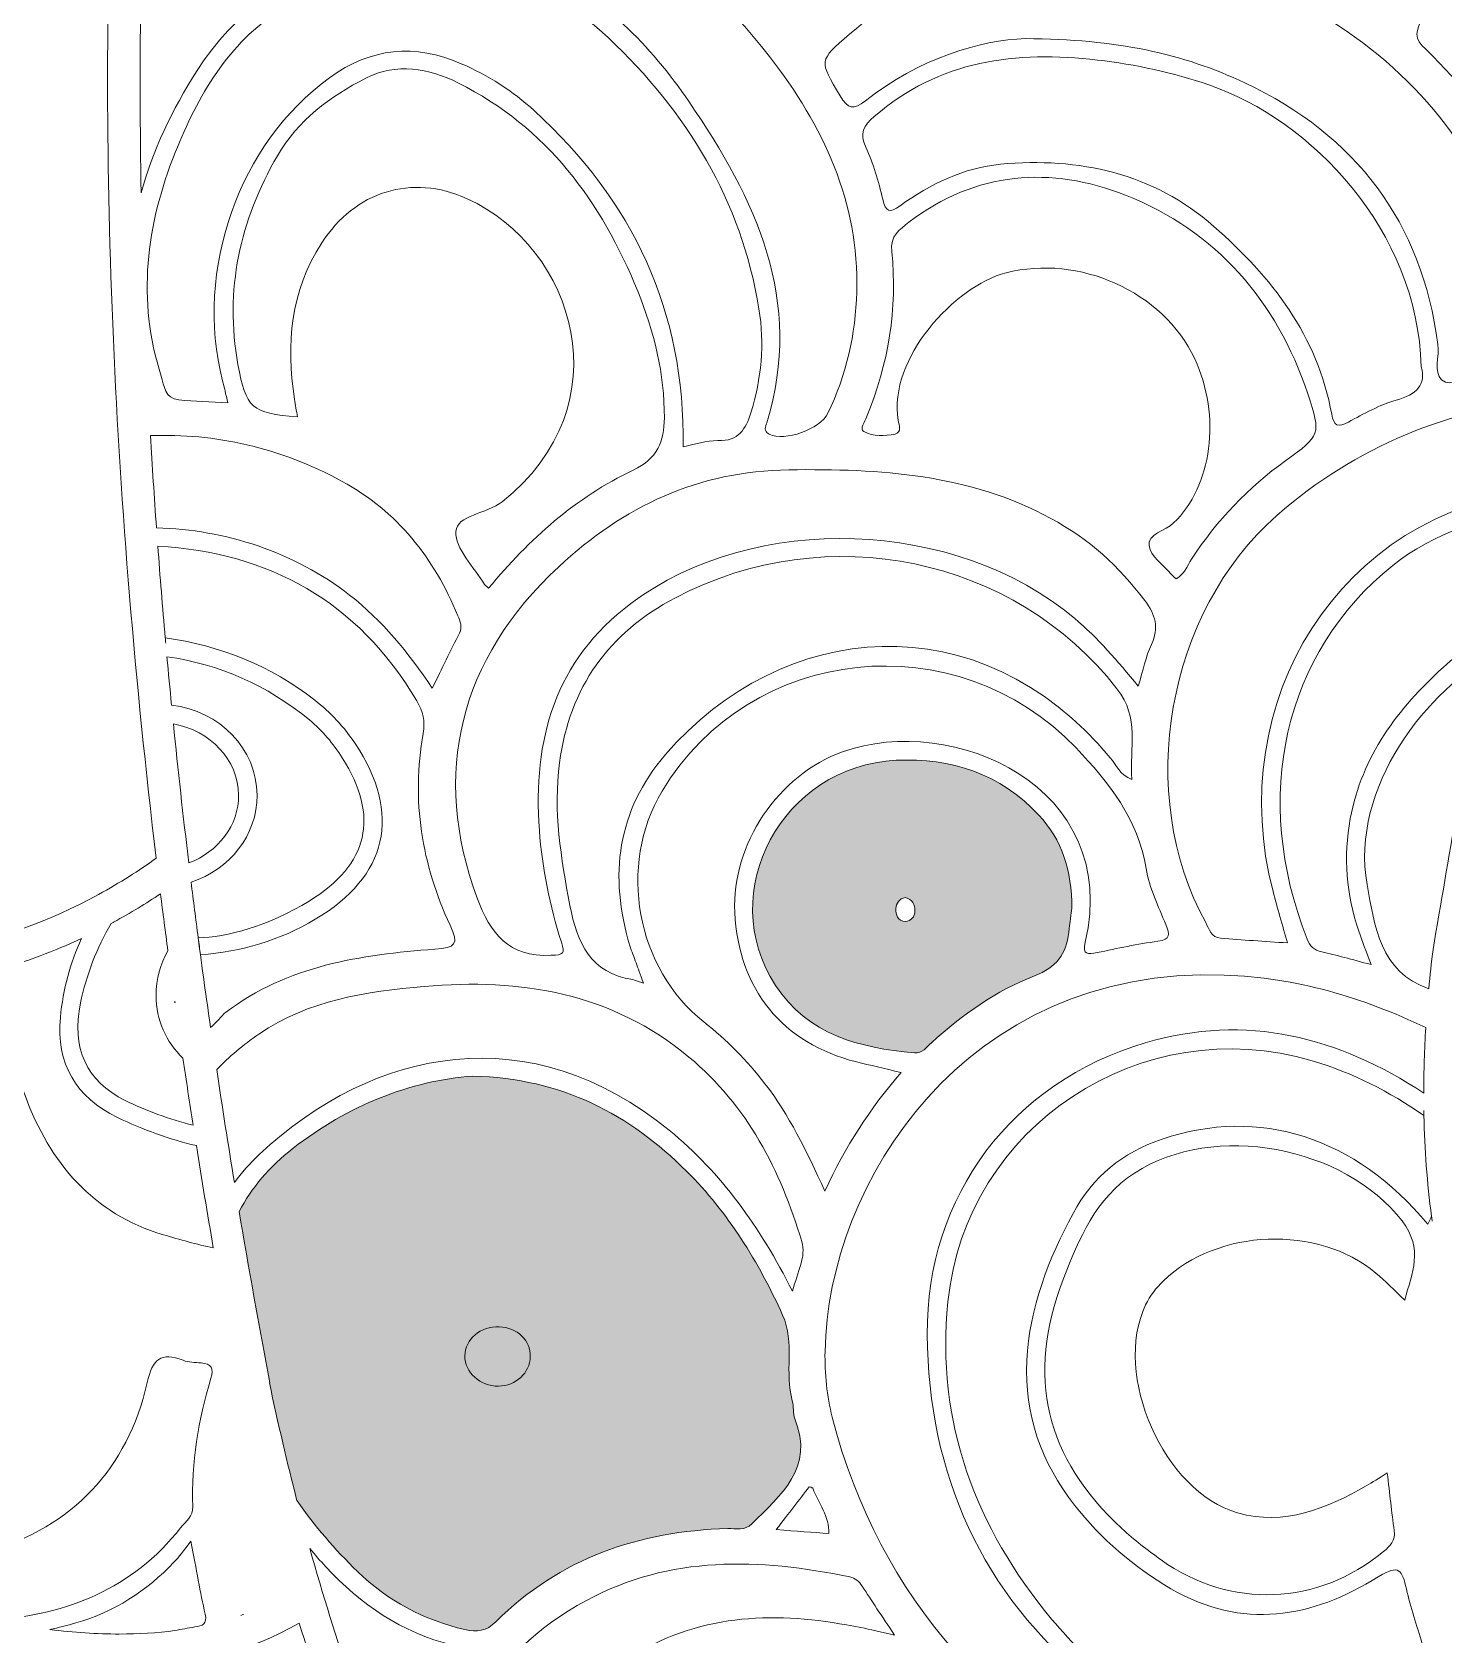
# Model space of a CAD drawing. Extents: x 705 to 8445, y -5934 to -84.
# Drawn here: x 4154.9 to 4528.1, y -2660.5 to -2236.6 of the extents above; entities that cross this region are included whole.
import ezdxf

# ---------------------------------------------------------------- set-up
doc = ezdxf.new("R2010")
doc.units = 0
doc.header["$MEASUREMENT"] = 0
doc.layers.add('Layer 1', color=7, linetype='Continuous')

# ---------------------------------------------------------------- blocks, each defined once
blk = doc.blocks.new('block 27')
at = {"layer": 'Layer 1', "lineweight": 0}
for points, knots in [([(4421.1, -2443.76), (4410.93, -2432.73), (4397.84, -2428.56), (4383.37, -2429.24), (4353.25, -2430.64), (4335.35, -2464.07), (4351.46, -2488.78), (4359.96, -2501.82), (4373.67, -2505.31), (4388.16, -2506.6), (4390.28, -2506.79), (4391.36, -2505.09), (4392.67, -2503.91), (4400.86, -2496.59), (4409.71, -2490.14), (4419.96, -2486.22), (4425.69, -2484.04), (4428.29, -2480.47), (4428.97, -2474.81), (4429.28, -2472.22), (4429.62, -2469.62), (4429.77, -2468.44), (4429.81, -2458.16), (4427.13, -2450.29), (4421.1, -2443.76)], [0, 0, 0, 0, 1, 1, 1, 2, 2, 2, 3, 3, 3, 4, 4, 4, 5, 5, 5, 6, 6, 6, 7, 7, 7, 8, 8, 8, 8]), ([(4385.78, -2471.82), (4383.75, -2471.79), (4383.18, -2470.06), (4383.3, -2468.44), (4383.38, -2467.08), (4384.06, -2465.76), (4385.85, -2465.55), (4387.61, -2466), (4388.32, -2467.38), (4388.31, -2469.05), (4388.29, -2470.59), (4387.33, -2471.83), (4385.78, -2471.82)], [0, 0, 0, 0, 1, 1, 1, 2, 2, 2, 3, 3, 3, 4, 4, 4, 4])]:
    blk.add_open_spline(points, degree=3, knots=knots, dxfattribs=at)
blk = doc.blocks.new('block 28')
at = {"layer": 'Layer 1', "lineweight": 0}
for points, knots in [([(4356.57, -2603.38), (4355.99, -2601.94), (4356.32, -2600.15), (4355.89, -2598.61), (4353.77, -2591.2), (4356.63, -2583.25), (4353.34, -2575.96), (4346.97, -2561.88), (4338.96, -2548.89), (4327.97, -2537.94), (4312.87, -2522.91), (4295.17, -2513.37), (4271.44, -2512.74), (4254.9, -2513.97), (4238.41, -2520.54), (4223.95, -2531.82), (4217.67, -2536.71), (4212.89, -2542.32), (4209.68, -2548.58), (4212.18, -2563.46), (4214.88, -2578.54), (4217.79, -2593.85), (4217.79, -2593.85), (4217.66, -2593.87), (4217.66, -2593.87), (4219.93, -2604.58), (4222.36, -2614.96), (4224.96, -2625.07), (4224.96, -2625.07), (4224.96, -2625.08), (4224.97, -2625.08), (4224.97, -2625.08), (4224.97, -2625.09), (4224.97, -2625.09), (4229.61, -2631.69), (4234.96, -2637.92), (4240.96, -2643.78), (4248.91, -2651.52), (4258.5, -2656.54), (4269.36, -2659.13), (4272.52, -2659.9), (4275.01, -2659.54), (4277.53, -2657.03), (4294.47, -2640.25), (4315.35, -2633.06), (4338.82, -2632.4), (4340.99, -2632.34), (4343.4, -2632.98), (4345.18, -2631.19), (4352.8, -2623.52), (4361.84, -2616.41), (4356.57, -2603.38)], [0, 0, 0, 0, 1, 1, 1, 2, 2, 2, 3, 3, 3, 4, 4, 4, 5, 5, 5, 6, 6, 6, 7, 7, 7, 8, 8, 8, 9, 9, 9, 10, 10, 10, 11, 11, 11, 12, 12, 12, 13, 13, 13, 14, 14, 14, 15, 15, 15, 16, 16, 16, 17, 17, 17, 17]), ([(4278.2, -2594.74), (4273.38, -2594.81), (4269.28, -2591.11), (4269.33, -2586.72), (4269.38, -2582.32), (4273.5, -2578.84), (4278.42, -2579.03), (4283.21, -2579.22), (4286.69, -2582.6), (4286.63, -2586.96), (4286.56, -2591.22), (4282.84, -2594.66), (4278.2, -2594.74)], [0, 0, 0, 0, 1, 1, 1, 2, 2, 2, 3, 3, 3, 4, 4, 4, 4])]:
    blk.add_open_spline(points, degree=3, knots=knots, dxfattribs=at)
blk = doc.blocks.new('block 23')
at = {"layer": 'Layer 1', "true_color": 0x7e82af}
h = blk.add_hatch(color=163, dxfattribs=at)
h.dxf.hatch_style = 2
edge = h.paths.add_edge_path()
edge.add_spline(control_points=[(4421.1, -2443.76), (4410.93, -2432.73), (4397.84, -2428.56), (4383.37, -2429.24), (4353.25, -2430.64), (4335.35, -2464.07), (4351.46, -2488.78), (4359.96, -2501.82), (4373.67, -2505.31), (4388.16, -2506.6), (4390.28, -2506.79), (4391.36, -2505.09), (4392.67, -2503.91), (4400.86, -2496.59), (4409.71, -2490.14), (4419.96, -2486.22), (4425.69, -2484.04), (4428.29, -2480.47), (4428.97, -2474.81), (4429.28, -2472.22), (4429.62, -2469.62), (4429.77, -2468.44), (4429.81, -2458.16), (4427.13, -2450.29), (4421.1, -2443.76)], knot_values=[0, 0, 0, 0, 1, 1, 1, 2, 2, 2, 3, 3, 3, 4, 4, 4, 5, 5, 5, 6, 6, 6, 7, 7, 7, 8, 8, 8, 8], degree=3, periodic=1)
edge = h.paths.add_edge_path()
edge.add_spline(control_points=[(4385.78, -2471.82), (4383.75, -2471.79), (4383.18, -2470.06), (4383.3, -2468.44), (4383.38, -2467.08), (4384.06, -2465.76), (4385.85, -2465.55), (4387.61, -2466), (4388.32, -2467.38), (4388.31, -2469.05), (4388.29, -2470.59), (4387.33, -2471.83), (4385.78, -2471.82)], knot_values=[0, 0, 0, 0, 1, 1, 1, 2, 2, 2, 3, 3, 3, 4, 4, 4, 4], degree=3, periodic=1)
h = blk.add_hatch(color=163, dxfattribs=at)
h.dxf.hatch_style = 2
edge = h.paths.add_edge_path()
edge.add_spline(control_points=[(4356.57, -2603.38), (4355.99, -2601.94), (4356.32, -2600.15), (4355.89, -2598.61), (4353.77, -2591.2), (4356.63, -2583.25), (4353.34, -2575.96), (4346.97, -2561.88), (4338.96, -2548.89), (4327.97, -2537.94), (4312.87, -2522.91), (4295.17, -2513.37), (4271.44, -2512.74), (4254.9, -2513.97), (4238.41, -2520.54), (4223.95, -2531.82), (4217.67, -2536.71), (4212.89, -2542.32), (4209.68, -2548.58), (4212.18, -2563.46), (4214.88, -2578.54), (4217.79, -2593.85), (4217.79, -2593.85), (4217.66, -2593.87), (4217.66, -2593.87), (4219.93, -2604.58), (4222.36, -2614.96), (4224.96, -2625.07), (4224.96, -2625.07), (4224.96, -2625.08), (4224.97, -2625.08), (4224.97, -2625.08), (4224.97, -2625.09), (4224.97, -2625.09), (4229.61, -2631.69), (4234.96, -2637.92), (4240.96, -2643.78), (4248.91, -2651.52), (4258.5, -2656.54), (4269.36, -2659.13), (4272.52, -2659.9), (4275.01, -2659.54), (4277.53, -2657.03), (4294.47, -2640.25), (4315.35, -2633.06), (4338.82, -2632.4), (4340.99, -2632.34), (4343.4, -2632.98), (4345.18, -2631.19), (4352.8, -2623.52), (4361.84, -2616.41), (4356.57, -2603.38)], knot_values=[0, 0, 0, 0, 1, 1, 1, 2, 2, 2, 3, 3, 3, 4, 4, 4, 5, 5, 5, 6, 6, 6, 7, 7, 7, 8, 8, 8, 9, 9, 9, 10, 10, 10, 11, 11, 11, 12, 12, 12, 13, 13, 13, 14, 14, 14, 15, 15, 15, 16, 16, 16, 17, 17, 17, 17], degree=3, periodic=1)
edge = h.paths.add_edge_path()
edge.add_spline(control_points=[(4278.2, -2594.74), (4273.38, -2594.81), (4269.28, -2591.11), (4269.33, -2586.72), (4269.38, -2582.32), (4273.5, -2578.84), (4278.42, -2579.03), (4283.21, -2579.22), (4286.69, -2582.6), (4286.63, -2586.96), (4286.56, -2591.22), (4282.84, -2594.66), (4278.2, -2594.74)], knot_values=[0, 0, 0, 0, 1, 1, 1, 2, 2, 2, 3, 3, 3, 4, 4, 4, 4], degree=3, periodic=1)
h = blk.add_hatch(color=163, dxfattribs=at)
h.dxf.hatch_style = 2
edge = h.paths.add_edge_path()
edge.add_spline(control_points=[(4286.63, -2586.96), (4286.56, -2591.22), (4282.84, -2594.66), (4278.2, -2594.74), (4273.38, -2594.81), (4269.28, -2591.11), (4269.33, -2586.72), (4269.38, -2582.32), (4273.5, -2578.84), (4278.42, -2579.03), (4283.21, -2579.22), (4286.69, -2582.6), (4286.63, -2586.96)], knot_values=[0, 0, 0, 0, 1, 1, 1, 2, 2, 2, 3, 3, 3, 4, 4, 4, 4], degree=3, periodic=1)
at = {"layer": 'Layer 1', "lineweight": 0}
for points, knots in [([(5277.28, -639.1), (5254.48, -597.14), (5220.79, -557.08), (5179.87, -523.26), (5095.1, -453.22), (4984.49, -393.43), (4859.88, -350.27), (4859.88, -350.27), (4859.88, -350.25), (4859.88, -350.25), (4859.42, -348.29), (4858.85, -346.27), (4858.16, -344.21), (4856.62, -339.66), (4853.95, -333.09), (4848.51, -328.58), (4847.81, -328), (4847.1, -327.47), (4846.36, -327), (4846.36, -327), (4846.36, -327), (4846.35, -327), (4847.88, -308.1), (4844.28, -288.74), (4835.57, -269.33), (4831.12, -259.39), (4823.75, -252.44), (4816.61, -245.72), (4810.88, -240.31), (4805.45, -235.19), (4801.81, -228.82), (4800.72, -226.92), (4799.8, -224.87), (4798.82, -222.69), (4797.56, -219.87), (4796.25, -216.96), (4794.48, -214.13), (4787.43, -202.87), (4775.91, -196.8), (4764.63, -193.55), (4764.63, -193.55), (4763.26, -191.5), (4763.26, -191.5), (4720.83, -126.97), (4656.69, -102.16), (4610.35, -92.73), (4569.47, -84.39), (4535.61, -86.15), (4523.73, -87.19), (4523.69, -87.13), (4523.65, -87.09), (4523.63, -87.06), (4523.63, -87.06), (4523.45, -87.21), (4523.45, -87.21), (4521.87, -87.36), (4520.7, -87.48), (4520, -87.56), (4519.3, -87.48), (4518.13, -87.36), (4516.56, -87.21), (4516.56, -87.21), (4516.37, -87.06), (4516.37, -87.06), (4516.35, -87.09), (4516.31, -87.13), (4516.27, -87.19), (4504.39, -86.15), (4470.53, -84.39), (4429.65, -92.73), (4383.31, -102.16), (4319.17, -126.97), (4276.76, -191.48), (4276.76, -191.48), (4275.38, -193.55), (4275.38, -193.55), (4264.09, -196.8), (4252.57, -202.87), (4245.52, -214.13), (4243.75, -216.96), (4242.44, -219.87), (4241.18, -222.69), (4240.2, -224.87), (4239.28, -226.92), (4238.19, -228.82), (4234.55, -235.19), (4229.12, -240.31), (4223.39, -245.72), (4216.25, -252.44), (4208.88, -259.39), (4204.43, -269.33), (4195.72, -288.74), (4192.12, -308.1), (4193.65, -327), (4193.64, -327), (4193.64, -327), (4193.64, -327), (4192.91, -327.47), (4192.19, -327.99), (4191.49, -328.58), (4186.05, -333.09), (4183.38, -339.65), (4181.84, -344.21), (4181.15, -346.27), (4180.58, -348.29), (4180.12, -350.25), (4180.12, -350.25), (4180.12, -350.27), (4180.12, -350.27), (4055.51, -393.43), (3944.9, -453.22), (3860.13, -523.26), (3819.22, -557.08), (3785.52, -597.14), (3762.72, -639.1), (3736.93, -686.53), (3724.78, -735.81), (3726.61, -785.55), (3728.34, -832.44), (3740.97, -881.24), (3764.18, -930.56), (3796.16, -998.52), (3846.78, -1064.15), (3914.59, -1125.62), (3959.27, -1166.12), (4008.74, -1201.57), (4056.58, -1235.86), (4101.92, -1268.36), (4148.81, -1301.97), (4191.35, -1339.71), (4268.94, -1408.49), (4320.36, -1474.94), (4348.51, -1542.74), (4344.68, -1548.78), (4341.1, -1555.62), (4338.44, -1563.02), (4337.03, -1562.92), (4335.46, -1562.85), (4333.87, -1562.85), (4328, -1562.85), (4321.57, -1563.94), (4319.84, -1569.72), (4319.35, -1571.39), (4319.31, -1572.94), (4319.27, -1574.32), (4319.27, -1574.65), (4319.26, -1574.97), (4319.25, -1575.28), (4319.07, -1578.99), (4317.7, -1582.95), (4315.19, -1587.05), (4314.24, -1588.6), (4313.21, -1590.14), (4312.14, -1591.64), (4311.46, -1592.59), (4310.76, -1593.54), (4310.03, -1594.48), (4302.79, -1603.87), (4293.55, -1612.4), (4284.57, -1620.7), (4284.57, -1620.7), (4280.48, -1624.5), (4280.48, -1624.5), (4270.16, -1634.07), (4259.49, -1643.97), (4247.49, -1650.59), (4244.1, -1652.48), (4239.99, -1656.81), (4239.7, -1666.79), (4238.97, -1691.36), (4260.81, -1735.67), (4280.37, -1750.55), (4261.52, -1786.38), (4239.02, -1837.42), (4219.77, -1904.23), (4194.99, -1990.3), (4180.3, -2085.45), (4176.13, -2187.05), (4172.63, -2272.07), (4176.53, -2361.81), (4187.74, -2455.11), (4183.2, -2458.43), (4178.2, -2461.58), (4172.48, -2464.72), (4146.07, -2479.19), (4117.44, -2484.35), (4091.86, -2479.25), (4057.65, -2472.45), (4030.5, -2452.75), (4011.16, -2420.72), (3974.52, -2360.07), (3973.85, -2265.76), (3992.12, -2203.95), (4011.72, -2137.67), (4050.95, -2071.38), (4115.59, -1995.32), (4120.04, -1990.08), (4124.54, -1984.87), (4129.05, -1979.66), (4153.44, -1951.39), (4178.65, -1922.17), (4196.47, -1888.58), (4220.61, -1843.05), (4226.18, -1794.98), (4211.73, -1756.7), (4211.73, -1756.7), (4201.23, -1728.9), (4201.23, -1728.9), (4201.23, -1728.9), (4203.66, -1758.52), (4203.66, -1758.52), (4206.59, -1794.26), (4191.98, -1826.76), (4179.22, -1847.74), (4159.1, -1880.81), (4130.97, -1908.95), (4103.75, -1936.17), (4092.54, -1947.4), (4080.93, -1959.02), (4070.06, -1970.8), (4005.75, -2040.52), (3959.06, -2104.07), (3927.3, -2165.11), (3884.56, -2247.19), (3869.07, -2325.56), (3881.27, -2398), (3901.01, -2515.4), (4000.35, -2607.87), (4090.03, -2647.42), (4122.26, -2661.63), (4152.31, -2668.81), (4177.87, -2668.81), (4196.42, -2668.81), (4212.6, -2665.03), (4225.52, -2657.4), (4225.52, -2657.42), (4225.52, -2657.42), (4225.52, -2657.42), (4232.39, -2679.36), (4240.21, -2699.79), (4248.89, -2718.56), (4269.15, -2762.32), (4294.96, -2798.69), (4325.6, -2826.65), (4359.33, -2857.45), (4403.39, -2880.64), (4456.58, -2895.59), (4498.92, -2907.49), (4546.09, -2913.71), (4593.63, -2913.71), (4597.09, -2913.71), (4600.56, -2913.68), (4604.02, -2913.61), (4735.27, -2911.1), (4867.15, -2856.35), (4965.85, -2763.41), (5003.5, -2727.95), (5032.68, -2687.49), (5050.23, -2646.4), (5070.52, -2598.94), (5075.69, -2551.02), (5065.64, -2503.97), (5045.77, -2411.09), (4983.25, -2334), (4889.6, -2286.89), (4807.63, -2245.67), (4709.88, -2231.14), (4619.49, -2246.42), (4625.66, -2235.1), (4631.89, -2223.86), (4638.09, -2212.7), (4656.91, -2178.83), (4676.35, -2143.79), (4693.14, -2107.91), (4730.23, -2028.64), (4752.26, -1957.48), (4760.49, -1890.34), (4765.6, -1848.73), (4767.15, -1796.91), (4754.72, -1750.08), (4773.98, -1735.61), (4795.54, -1692.46), (4795.54, -1667.69), (4795.54, -1667.28), (4795.54, -1666.88), (4795.53, -1666.48), (4795.23, -1656.52), (4791.13, -1652.21), (4787.74, -1650.33), (4775.74, -1643.73), (4765.07, -1633.85), (4754.75, -1624.31), (4754.75, -1624.31), (4750.65, -1620.52), (4750.65, -1620.52), (4739.35, -1610.12), (4727.67, -1599.36), (4720.02, -1586.97), (4717.52, -1582.89), (4716.16, -1578.95), (4715.98, -1575.25), (4715.96, -1574.94), (4715.95, -1574.61), (4715.95, -1574.29), (4715.92, -1572.92), (4715.87, -1571.37), (4715.38, -1569.7), (4713.66, -1563.98), (4707.32, -1562.87), (4701.49, -1562.85), (4698.84, -1555.53), (4695.29, -1548.75), (4691.49, -1542.74), (4719.63, -1474.94), (4771.06, -1408.49), (4848.65, -1339.71), (4891.19, -1301.97), (4938.08, -1268.36), (4983.42, -1235.86), (5031.26, -1201.57), (5080.73, -1166.12), (5125.41, -1125.62), (5193.22, -1064.15), (5243.84, -998.52), (5275.82, -930.56), (5299.03, -881.24), (5311.66, -832.45), (5313.39, -785.55), (5315.22, -735.81), (5303.07, -686.53), (5277.28, -639.1)], [0, 0, 0, 0, 1, 1, 1, 2, 2, 2, 3, 3, 3, 4, 4, 4, 5, 5, 5, 6, 6, 6, 7, 7, 7, 8, 8, 8, 9, 9, 9, 10, 10, 10, 11, 11, 11, 12, 12, 12, 13, 13, 13, 14, 14, 14, 15, 15, 15, 16, 16, 16, 17, 17, 17, 18, 18, 18, 19, 19, 19, 20, 20, 20, 21, 21, 21, 22, 22, 22, 23, 23, 23, 24, 24, 24, 25, 25, 25, 26, 26, 26, 27, 27, 27, 28, 28, 28, 29, 29, 29, 30, 30, 30, 31, 31, 31, 32, 32, 32, 33, 33, 33, 34, 34, 34, 35, 35, 35, 36, 36, 36, 37, 37, 37, 38, 38, 38, 39, 39, 39, 40, 40, 40, 41, 41, 41, 42, 42, 42, 43, 43, 43, 44, 44, 44, 45, 45, 45, 46, 46, 46, 47, 47, 47, 48, 48, 48, 49, 49, 49, 50, 50, 50, 51, 51, 51, 52, 52, 52, 53, 53, 53, 54, 54, 54, 55, 55, 55, 56, 56, 56, 57, 57, 57, 58, 58, 58, 59, 59, 59, 60, 60, 60, 61, 61, 61, 62, 62, 62, 63, 63, 63, 64, 64, 64, 65, 65, 65, 66, 66, 66, 67, 67, 67, 68, 68, 68, 69, 69, 69, 70, 70, 70, 71, 71, 71, 72, 72, 72, 73, 73, 73, 74, 74, 74, 75, 75, 75, 76, 76, 76, 77, 77, 77, 78, 78, 78, 79, 79, 79, 80, 80, 80, 81, 81, 81, 82, 82, 82, 83, 83, 83, 84, 84, 84, 85, 85, 85, 86, 86, 86, 87, 87, 87, 88, 88, 88, 89, 89, 89, 90, 90, 90, 91, 91, 91, 92, 92, 92, 93, 93, 93, 94, 94, 94, 95, 95, 95, 96, 96, 96, 97, 97, 97, 98, 98, 98, 99, 99, 99, 100, 100, 100, 101, 101, 101, 102, 102, 102, 103, 103, 103, 104, 104, 104, 105, 105, 105, 106, 106, 106, 107, 107, 107, 108, 108, 108, 109, 109, 109, 110, 110, 110, 110]), ([(4670.2, -2135.67), (4642.58, -2142.27), (4615.79, -2154.5), (4589.93, -2172.2), (4564.29, -2189.74), (4549.04, -2215.76), (4538.9, -2244.8), (4537.92, -2247.6), (4536.91, -2250.4), (4535.62, -2254.03), (4530.8, -2248.97), (4526.73, -2244.51), (4522.43, -2240.28), (4519.63, -2237.51), (4521.72, -2234.91), (4522.47, -2232.45), (4529.75, -2208.83), (4543.07, -2188.66), (4559.93, -2171.05), (4595.49, -2133.9), (4637.1, -2113.08), (4684.03, -2107.63), (4679.59, -2117.03), (4674.95, -2126.37), (4670.2, -2135.67)], [0, 0, 0, 0, 1, 1, 1, 2, 2, 2, 3, 3, 3, 4, 4, 4, 5, 5, 5, 6, 6, 6, 7, 7, 7, 8, 8, 8, 8]), ([(4183.61, -2229.57), (4189.31, -2222.86), (4195.83, -2216.69), (4203.19, -2211.1), (4220.08, -2198.28), (4240.2, -2197.49), (4256.92, -2196.25), (4298.32, -2196.12), (4327.14, -2213.78), (4349.89, -2243.15), (4364.1, -2261.49), (4373.55, -2281.57), (4372.94, -2305.33), (4372.65, -2316.55), (4370.18, -2327.31), (4365.29, -2337.45), (4363.23, -2341.74), (4353.91, -2344.99), (4349.79, -2342.98), (4348.18, -2342.19), (4348.83, -2341.03), (4349.16, -2339.96), (4359.06, -2307.62), (4346.15, -2280.73), (4328.63, -2255.13), (4318.36, -2240.12), (4305.82, -2227.29), (4288.95, -2219.69), (4256.59, -2205.11), (4217.92, -2216.57), (4198.57, -2246.81), (4191.89, -2257.25), (4186.82, -2268.03), (4183.76, -2279.15), (4183.45, -2262.2), (4183.41, -2245.68), (4183.61, -2229.57)], [0, 0, 0, 0, 1, 1, 1, 2, 2, 2, 3, 3, 3, 4, 4, 4, 5, 5, 5, 6, 6, 6, 7, 7, 7, 8, 8, 8, 9, 9, 9, 10, 10, 10, 11, 11, 11, 12, 12, 12, 12]), ([(4192.76, -2268.52), (4198.76, -2253.54), (4206.71, -2239.7), (4220.7, -2230.65), (4250.03, -2211.69), (4281.76, -2214.16), (4307.27, -2238.19), (4328.01, -2257.72), (4342.42, -2281.2), (4347.07, -2309.84), (4348.59, -2319.13), (4347.74, -2328.33), (4344.94, -2337.33), (4343.59, -2341.66), (4341.68, -2344.87), (4336.24, -2344.69), (4333.14, -2344.6), (4330, -2345.76), (4327.02, -2346.32), (4327.61, -2310.39), (4313.69, -2281.2), (4287.66, -2257.42), (4281.98, -2252.24), (4275.5, -2248.1), (4268.4, -2245.02), (4256.09, -2239.68), (4244.5, -2240.75), (4233.54, -2248.72), (4209.61, -2266.12), (4197.77, -2299.55), (4205.29, -2328.85), (4205.73, -2330.59), (4206.11, -2332.35), (4206.67, -2334.73), (4202.08, -2334.46), (4197.9, -2334.3), (4193.75, -2333.93), (4190.02, -2333.59), (4189.87, -2330.15), (4189.07, -2327.66), (4182.59, -2307.48), (4185.08, -2287.75), (4192.76, -2268.52)], [0, 0, 0, 0, 1, 1, 1, 2, 2, 2, 3, 3, 3, 4, 4, 4, 5, 5, 5, 6, 6, 6, 7, 7, 7, 8, 8, 8, 9, 9, 9, 10, 10, 10, 11, 11, 11, 12, 12, 12, 13, 13, 13, 14, 14, 14, 14]), ([(4540.65, -2326.4), (4539.26, -2326.62), (4537.86, -2326.87), (4536.45, -2326.91), (4533.3, -2326.99), (4530.2, -2331.06), (4527.55, -2328.6), (4525.35, -2326.54), (4526.98, -2322.43), (4526.56, -2319.26), (4522.25, -2286.83), (4504.96, -2263.99), (4475.55, -2250.11), (4459.07, -2242.32), (4441.69, -2238.51), (4417.5, -2238.39), (4405.63, -2238.72), (4389.32, -2243.68), (4375.22, -2254.82), (4371.97, -2257.38), (4370.6, -2256.98), (4368.55, -2253.54), (4362.95, -2244.14), (4362.82, -2244.26), (4371, -2237.22), (4390.47, -2220.41), (4413.06, -2211.62), (4438.75, -2213.54), (4459.88, -2215.11), (4479.63, -2221.9), (4497.77, -2233.36), (4522.37, -2248.88), (4538.97, -2270.14), (4546.58, -2298.27), (4548.23, -2304.33), (4548.61, -2310.51), (4548.77, -2316.8), (4548.91, -2322.85), (4546.13, -2325.56), (4540.65, -2326.4)], [0, 0, 0, 0, 1, 1, 1, 2, 2, 2, 3, 3, 3, 4, 4, 4, 5, 5, 5, 6, 6, 6, 7, 7, 7, 8, 8, 8, 9, 9, 9, 10, 10, 10, 11, 11, 11, 12, 12, 12, 13, 13, 13, 13]), ([(4377.56, -2258.99), (4394.77, -2244.03), (4415.01, -2241.53), (4436.59, -2244.05), (4446.64, -2245.23), (4456.56, -2247.36), (4466.04, -2250.62), (4493.07, -2259.9), (4521.17, -2289.01), (4522.16, -2325.16), (4523.48, -2329.89), (4520.95, -2332.5), (4515.49, -2334), (4511.09, -2335.21), (4506.97, -2337.62), (4502.89, -2339.79), (4500.16, -2341.26), (4499.05, -2340.86), (4498.49, -2337.74), (4494.75, -2317.03), (4482.56, -2301.37), (4467.35, -2288.03), (4451.3, -2273.96), (4431.65, -2269.68), (4410.94, -2271.61), (4401.38, -2272.49), (4392.36, -2276.81), (4384.44, -2282.56), (4381.51, -2284.68), (4380.65, -2284.22), (4379.81, -2280.85), (4378.65, -2276.16), (4377.32, -2271.45), (4375.33, -2267.08), (4373.61, -2263.34), (4374.73, -2261.45), (4377.56, -2258.99)], [0, 0, 0, 0, 1, 1, 1, 2, 2, 2, 3, 3, 3, 4, 4, 4, 5, 5, 5, 6, 6, 6, 7, 7, 7, 8, 8, 8, 9, 9, 9, 10, 10, 10, 11, 11, 11, 12, 12, 12, 12]), ([(4269.94, -2280.72), (4255.24, -2274.02), (4240.26, -2278.82), (4231.51, -2292.41), (4223.27, -2305.19), (4222, -2319.13), (4224.3, -2333.71), (4224.54, -2335.26), (4224.81, -2336.81), (4225.07, -2338.43), (4212.93, -2337.44), (4211.46, -2336.12), (4209.36, -2324.59), (4205.76, -2304.84), (4209.86, -2286.46), (4219.79, -2269.35), (4225.2, -2260.03), (4233.68, -2253.66), (4243.12, -2248.85), (4251.3, -2244.7), (4259.76, -2246.18), (4267.61, -2250.12), (4291.03, -2261.86), (4305.45, -2281.51), (4315.02, -2305.19), (4319.36, -2315.9), (4322.15, -2327.02), (4322.07, -2338.69), (4322.03, -2344.89), (4320.28, -2349.45), (4313.8, -2352.52), (4298.67, -2359.68), (4286.37, -2370.72), (4275.61, -2383.74), (4274.78, -2383.02), (4274.59, -2382.91), (4274.5, -2382.75), (4271.75, -2378.08), (4266.7, -2373.26), (4266.95, -2368.75), (4267.2, -2364.37), (4275.13, -2364.07), (4279.17, -2360.86), (4311.52, -2335.2), (4298.42, -2293.7), (4269.94, -2280.72)], [0, 0, 0, 0, 1, 1, 1, 2, 2, 2, 3, 3, 3, 4, 4, 4, 5, 5, 5, 6, 6, 6, 7, 7, 7, 8, 8, 8, 9, 9, 9, 10, 10, 10, 11, 11, 11, 12, 12, 12, 13, 13, 13, 14, 14, 14, 15, 15, 15, 15]), ([(4375.54, -2338.48), (4381.28, -2324.41), (4383.79, -2309.81), (4382.17, -2294.69), (4381.72, -2290.5), (4384.27, -2288.87), (4386.74, -2286.96), (4404.39, -2273.4), (4424.3, -2272.03), (4443.95, -2279.78), (4467.99, -2289.26), (4483.89, -2307.66), (4492.15, -2332.29), (4495.8, -2343.16), (4495.45, -2343.39), (4486.32, -2349.98), (4476.43, -2357.1), (4468.08, -2365.8), (4461.43, -2376.07), (4460.25, -2377.9), (4459.5, -2380.09), (4457.34, -2381.26), (4456.6, -2380.55), (4456.28, -2380.28), (4456.03, -2379.99), (4453.96, -2377.5), (4450.56, -2375.2), (4450.2, -2372.49), (4449.79, -2369.36), (4454.48, -2368.57), (4456.68, -2366.46), (4466.84, -2356.76), (4469.32, -2338.19), (4462.27, -2323.05), (4453.96, -2305.21), (4431.54, -2295.37), (4412.41, -2300.32), (4398.84, -2303.83), (4381.17, -2322.98), (4383.89, -2339.34), (4384.1, -2340.55), (4384.93, -2342.58), (4383.05, -2342.95), (4380.32, -2343.49), (4377.28, -2343.62), (4374.82, -2342.3), (4373.58, -2341.62), (4375.03, -2339.71), (4375.54, -2338.48)], [0, 0, 0, 0, 1, 1, 1, 2, 2, 2, 3, 3, 3, 4, 4, 4, 5, 5, 5, 6, 6, 6, 7, 7, 7, 8, 8, 8, 9, 9, 9, 10, 10, 10, 11, 11, 11, 12, 12, 12, 13, 13, 13, 14, 14, 14, 15, 15, 15, 16, 16, 16, 16]), ([(4556.99, -2357.44), (4555.7, -2357.52), (4554.42, -2357.62), (4553.13, -2357.76), (4499.97, -2363.59), (4469.93, -2414.22), (4482.97, -2463.9), (4484.14, -2468.33), (4485.44, -2472.74), (4486.77, -2477.53), (4480.68, -2477.12), (4474.89, -2476.75), (4469.1, -2476.29), (4466.61, -2476.1), (4466.1, -2473.85), (4465.17, -2472.15), (4446.43, -2438.11), (4454.82, -2390.1), (4484, -2364.46), (4504.85, -2346.15), (4529.44, -2336.34), (4556.78, -2333.43), (4560.29, -2333.06), (4563.75, -2332.83), (4567.14, -2332.74), (4563.6, -2340.89), (4560.2, -2349.12), (4556.99, -2357.44)], [0, 0, 0, 0, 1, 1, 1, 2, 2, 2, 3, 3, 3, 4, 4, 4, 5, 5, 5, 6, 6, 6, 7, 7, 7, 8, 8, 8, 9, 9, 9, 9]), ([(4186.23, -2343.37), (4203.32, -2342.77), (4220.26, -2346.4), (4236.9, -2355.48), (4251.45, -2363.4), (4261.24, -2375.75), (4267.47, -2391), (4268.08, -2392.48), (4268.75, -2393.91), (4267.89, -2395.62), (4265.56, -2400.21), (4263.33, -2404.86), (4260.72, -2410.18), (4254.31, -2400.65), (4247.52, -2392.29), (4238.87, -2385.55), (4224.32, -2374.2), (4205.99, -2368.17), (4187.81, -2367.78), (4187.22, -2359.56), (4186.7, -2351.42), (4186.23, -2343.37)], [0, 0, 0, 0, 1, 1, 1, 2, 2, 2, 3, 3, 3, 4, 4, 4, 5, 5, 5, 6, 6, 6, 7, 7, 7, 7]), ([(4294.14, -2378.05), (4311.3, -2362.11), (4330.97, -2352.72), (4354.98, -2352.41), (4379.06, -2352.1), (4402.55, -2353.51), (4424.25, -2365.26), (4434.16, -2370.62), (4442.33, -2377.96), (4449.08, -2386.99), (4451.85, -2390.68), (4452.92, -2394.16), (4450.81, -2398.62), (4449.3, -2401.8), (4448.65, -2405.37), (4447.36, -2409.6), (4441.82, -2402.93), (4436.65, -2396.87), (4430.52, -2391.69), (4399.13, -2365.26), (4345.79, -2363.31), (4313.17, -2387.8), (4293.15, -2402.83), (4287.26, -2423.86), (4289.03, -2447.77), (4289.78, -2457.85), (4291.79, -2467.73), (4294.85, -2477.34), (4295.82, -2480.4), (4295.51, -2480.67), (4292.12, -2480.81), (4280.92, -2481.26), (4276.06, -2475.15), (4272.51, -2465.45), (4260.53, -2432.77), (4267.75, -2402.56), (4294.14, -2378.05)], [0, 0, 0, 0, 1, 1, 1, 2, 2, 2, 3, 3, 3, 4, 4, 4, 5, 5, 5, 6, 6, 6, 7, 7, 7, 8, 8, 8, 9, 9, 9, 10, 10, 10, 11, 11, 11, 12, 12, 12, 12]), ([(4294.36, -2429.86), (4297, -2409.91), (4307.34, -2395.54), (4324.99, -2386.26), (4365.29, -2365.07), (4414.54, -2375.58), (4441.71, -2410.29), (4447.82, -2418.09), (4444.97, -2425.78), (4445.67, -2434.31), (4442.47, -2433.02), (4441.51, -2430.43), (4439.96, -2428.56), (4405.27, -2386.85), (4353.02, -2392.1), (4322.35, -2427.72), (4309.62, -2442.53), (4307.37, -2459.79), (4312.95, -2478.26), (4313.42, -2479.8), (4314.05, -2481.28), (4314.6, -2482.79), (4315.13, -2484.26), (4315.66, -2485.73), (4316.53, -2488.14), (4314.88, -2487.6), (4314.32, -2487.33), (4313.74, -2487.24), (4302.48, -2485.53), (4298.98, -2477.51), (4297.11, -2467.61), (4294.74, -2455.09), (4292.66, -2442.68), (4294.36, -2429.86)], [0, 0, 0, 0, 1, 1, 1, 2, 2, 2, 3, 3, 3, 4, 4, 4, 5, 5, 5, 6, 6, 6, 7, 7, 7, 8, 8, 8, 9, 9, 9, 10, 10, 10, 11, 11, 11, 11]), ([(4544.06, -2394.58), (4538.29, -2396.78), (4532.92, -2400.17), (4527.96, -2404.66), (4515.96, -2415.5), (4506.49, -2428.16), (4503.4, -2444.63), (4501.5, -2454.77), (4502.37, -2464.7), (4505.65, -2474.43), (4506.53, -2477.06), (4507.53, -2479.62), (4508.87, -2483.26), (4503.64, -2481.89), (4499.78, -2480.74), (4495.85, -2479.88), (4493.82, -2479.44), (4492.73, -2478.36), (4492, -2476.52), (4477.23, -2439.09), (4485.69, -2400.92), (4514.61, -2377.71), (4525.3, -2369.14), (4539.72, -2364.21), (4554.89, -2362.94), (4550.98, -2373.34), (4547.36, -2383.89), (4544.06, -2394.58)], [0, 0, 0, 0, 1, 1, 1, 2, 2, 2, 3, 3, 3, 4, 4, 4, 5, 5, 5, 6, 6, 6, 7, 7, 7, 8, 8, 8, 9, 9, 9, 9]), ([(4202.11, -2499.93), (4200.97, -2491.93), (4199.86, -2484), (4198.83, -2476.15), (4199.04, -2477.66), (4199.25, -2479.19), (4199.45, -2480.71), (4210.3, -2479.81), (4220.38, -2476.88), (4229.78, -2471.29), (4248.93, -2459.92), (4252.72, -2443.4), (4240.33, -2424.8), (4237.39, -2420.4), (4233.8, -2416.58), (4229.65, -2413.31), (4217.92, -2404.11), (4204.59, -2398.9), (4190.15, -2396.84), (4190.18, -2397.32), (4190.22, -2397.8), (4190.27, -2398.28), (4190.22, -2397.8), (4190.17, -2397.32), (4190.13, -2396.84), (4190.13, -2396.84), (4190.15, -2396.84), (4190.15, -2396.84), (4189.42, -2388.7), (4188.76, -2380.62), (4188.17, -2372.62), (4217.5, -2374.26), (4240.98, -2387.11), (4256.65, -2413.55), (4258.27, -2416.27), (4258.87, -2418.9), (4258.3, -2422.14), (4255.18, -2439.78), (4257.94, -2456.73), (4265.43, -2472.84), (4267.83, -2478.01), (4266.83, -2478.76), (4261.41, -2479.18), (4241.81, -2480.69), (4222.44, -2483.47), (4206.09, -2495.91), (4205.93, -2496.04), (4205.72, -2496.11), (4205.6, -2496.26), (4204.46, -2497.66), (4203.29, -2498.87), (4202.11, -2499.93)], [0, 0, 0, 0, 1, 1, 1, 2, 2, 2, 3, 3, 3, 4, 4, 4, 5, 5, 5, 6, 6, 6, 7, 7, 7, 8, 8, 8, 9, 9, 9, 10, 10, 10, 11, 11, 11, 12, 12, 12, 13, 13, 13, 14, 14, 14, 15, 15, 15, 16, 16, 16, 17, 17, 17, 17]), ([(4321.45, -2437.42), (4344.74, -2398.56), (4399.25, -2392.79), (4430.92, -2425.98), (4439.6, -2435.06), (4447.29, -2444.78), (4449.45, -2457.88), (4450.29, -2462.98), (4452.64, -2467.86), (4454.63, -2472.69), (4455.7, -2475.3), (4455.9, -2476.59), (4452.53, -2477.07), (4447.15, -2477.84), (4441.82, -2478.96), (4436.5, -2480.1), (4434, -2480.63), (4432.58, -2480.72), (4433.35, -2477.37), (4442.82, -2436), (4398.36, -2416.6), (4369.18, -2426.99), (4352.18, -2433.04), (4339.82, -2451.49), (4340.69, -2469.44), (4341.68, -2489.79), (4353.33, -2504.1), (4372.86, -2508.98), (4376.5, -2509.89), (4380.16, -2510.72), (4384.69, -2511.81), (4376.36, -2521.34), (4369.99, -2531.23), (4364.52, -2543.18), (4359.55, -2532.4), (4355.08, -2523.03), (4348.64, -2514.75), (4343.9, -2508.66), (4338.61, -2503.2), (4332.54, -2498.42), (4314.62, -2484.39), (4309.69, -2457.05), (4321.45, -2437.42)], [0, 0, 0, 0, 1, 1, 1, 2, 2, 2, 3, 3, 3, 4, 4, 4, 5, 5, 5, 6, 6, 6, 7, 7, 7, 8, 8, 8, 9, 9, 9, 10, 10, 10, 11, 11, 11, 12, 12, 12, 13, 13, 13, 14, 14, 14, 14]), ([(4214.41, -2438.44), (4214.33, -2426.18), (4204.55, -2416.18), (4191.79, -2414.62), (4191.38, -2410.35), (4190.97, -2406.09), (4190.59, -2401.86), (4204.4, -2403.8), (4217.03, -2409.34), (4228.24, -2418.56), (4231.69, -2421.39), (4234.53, -2424.81), (4236.92, -2428.58), (4246.81, -2444.2), (4243.91, -2456.73), (4228.19, -2466.45), (4217.69, -2472.94), (4206.05, -2476.16), (4198.83, -2476.14), (4198.19, -2471.21), (4197.58, -2466.32), (4196.97, -2461.44), (4207.17, -2458.12), (4214.47, -2449.08), (4214.41, -2438.44)], [0, 0, 0, 0, 1, 1, 1, 2, 2, 2, 3, 3, 3, 4, 4, 4, 5, 5, 5, 6, 6, 6, 7, 7, 7, 8, 8, 8, 8]), ([(4524.13, -2489.67), (4511.24, -2485.17), (4509.83, -2473.11), (4507.85, -2462.12), (4503.23, -2436.55), (4523.87, -2410.12), (4542.18, -2400.89), (4541.54, -2403.07), (4540.89, -2405.24), (4540.28, -2407.43), (4537.31, -2418.11), (4534.25, -2430), (4531.51, -2442.74), (4529.44, -2454.91), (4527.35, -2467.08), (4525.27, -2479.25), (4524.84, -2482.69), (4524.46, -2486.16), (4524.13, -2489.67)], [0, 0, 0, 0, 1, 1, 1, 2, 2, 2, 3, 3, 3, 4, 4, 4, 5, 5, 5, 6, 6, 6, 6]), ([(4192.28, -2419.62), (4201.99, -2421.34), (4209.43, -2429.11), (4209.51, -2438.42), (4209.59, -2446.45), (4204.11, -2453.44), (4196.36, -2456.39), (4194.86, -2443.97), (4193.5, -2431.71), (4192.28, -2419.62)], [0, 0, 0, 0, 1, 1, 1, 2, 2, 2, 3, 3, 3, 3]), ([(4429.77, -2468.44), (4429.62, -2469.62), (4429.28, -2472.22), (4428.97, -2474.81), (4428.29, -2480.47), (4425.69, -2484.04), (4419.96, -2486.22), (4409.71, -2490.14), (4400.86, -2496.59), (4392.67, -2503.91), (4391.36, -2505.09), (4390.28, -2506.79), (4388.16, -2506.6), (4373.67, -2505.31), (4359.96, -2501.82), (4351.46, -2488.78), (4335.35, -2464.07), (4353.25, -2430.64), (4383.37, -2429.24), (4397.84, -2428.56), (4410.93, -2432.73), (4421.1, -2443.76), (4427.13, -2450.29), (4429.81, -2458.16), (4429.77, -2468.44)], [0, 0, 0, 0, 1, 1, 1, 2, 2, 2, 3, 3, 3, 4, 4, 4, 5, 5, 5, 6, 6, 6, 7, 7, 7, 8, 8, 8, 8]), ([(4175.84, -2472.39), (4175.84, -2472.39), (4175.84, -2472.38), (4175.84, -2472.38), (4176.06, -2472.27), (4176.27, -2472.16), (4176.49, -2472.04), (4181, -2469.57), (4185.09, -2467.09), (4188.88, -2464.52), (4189.51, -2469.54), (4190.16, -2474.59), (4190.83, -2479.63), (4188.82, -2483.1), (4187.69, -2487.11), (4187.7, -2491.43), (4187.7, -2497.92), (4190.4, -2503.73), (4194.82, -2508.03), (4195.69, -2513.92), (4196.58, -2519.83), (4197.51, -2525.75), (4191.01, -2524.14), (4185.2, -2521.93), (4179.54, -2519.18), (4169.27, -2514.18), (4165.27, -2505.2), (4167.73, -2493.41), (4169.29, -2485.91), (4172.04, -2478.89), (4175.84, -2472.39)], [0, 0, 0, 0, 1, 1, 1, 2, 2, 2, 3, 3, 3, 4, 4, 4, 5, 5, 5, 6, 6, 6, 7, 7, 7, 8, 8, 8, 9, 9, 9, 10, 10, 10, 10]), ([(4189.63, -2554.69), (4171.02, -2549.24), (4159.65, -2535.62), (4153.07, -2517.92), (4149.03, -2507.07), (4146.05, -2496), (4145.93, -2484.61), (4153.35, -2482.51), (4160.74, -2479.74), (4168, -2476.33), (4166.51, -2479.57), (4165.28, -2482.94), (4164.34, -2486.42), (4163.41, -2489.91), (4162.77, -2493.51), (4162.41, -2497.22), (4161.26, -2509.42), (4166.5, -2518.37), (4177.51, -2523.69), (4184.28, -2526.95), (4191.24, -2529.44), (4198.35, -2531.14), (4199.79, -2540.11), (4201.28, -2549.11), (4202.83, -2558.13), (4198.44, -2557.3), (4194, -2555.97), (4189.63, -2554.69)], [0, 0, 0, 0, 1, 1, 1, 2, 2, 2, 3, 3, 3, 4, 4, 4, 5, 5, 5, 6, 6, 6, 7, 7, 7, 8, 8, 8, 9, 9, 9, 9]), ([(4364.54, -2585.58), (4365.3, -2541.34), (4401.24, -2483.64), (4470.07, -2486.03), (4489.16, -2486.7), (4506.72, -2491.93), (4523.35, -2499.93), (4522.99, -2505.67), (4522.82, -2511.45), (4522.82, -2517.26), (4500.34, -2502.42), (4476.01, -2496.03), (4449.15, -2503.96), (4414.07, -2514.3), (4391.28, -2544.39), (4391.56, -2581.05), (4391.86, -2618.13), (4405.96, -2649.49), (4434.86, -2673.16), (4462.04, -2695.43), (4487.8, -2696.24), (4517.18, -2677.1), (4525.54, -2671.66), (4525.2, -2671.85), (4530, -2680.39), (4532.61, -2685.05), (4531.58, -2687.83), (4528.26, -2691.41), (4511.71, -2709.12), (4473.99, -2716.83), (4454.12, -2706.65), (4410.44, -2684.3), (4379.04, -2651.57), (4366.45, -2602.97), (4364.99, -2597.33), (4364.48, -2591.46), (4364.54, -2585.58)], [0, 0, 0, 0, 1, 1, 1, 2, 2, 2, 3, 3, 3, 4, 4, 4, 5, 5, 5, 6, 6, 6, 7, 7, 7, 8, 8, 8, 9, 9, 9, 10, 10, 10, 11, 11, 11, 12, 12, 12, 12]), ([(4203.74, -2511.03), (4207, -2507.66), (4210.7, -2504.51), (4214.9, -2501.63), (4228.02, -2492.65), (4243.29, -2490.38), (4258.59, -2489.03), (4284.08, -2486.8), (4308.14, -2490.73), (4328.57, -2507.71), (4344.02, -2520.57), (4352.78, -2537.64), (4358.4, -2556.52), (4359.59, -2560.52), (4357.37, -2564.32), (4355.91, -2569.6), (4347.28, -2552.54), (4337.16, -2538.38), (4323.35, -2527.07), (4286.79, -2497.1), (4245.49, -2504.96), (4215, -2533.46), (4212.46, -2535.84), (4210.27, -2538.33), (4208.42, -2540.92), (4206.77, -2530.86), (4205.2, -2520.9), (4203.74, -2511.03)], [0, 0, 0, 0, 1, 1, 1, 2, 2, 2, 3, 3, 3, 4, 4, 4, 5, 5, 5, 6, 6, 6, 7, 7, 7, 8, 8, 8, 9, 9, 9, 9]), ([(4192.71, -2493.41), (4192.69, -2493.23), (4192.66, -2493.07), (4192.64, -2492.89), (4192.65, -2492.95), (4192.66, -2493.02), (4192.68, -2493.08), (4192.69, -2493.19), (4192.7, -2493.31), (4192.71, -2493.41)], [0, 0, 0, 0, 1, 1, 1, 2, 2, 2, 3, 3, 3, 3]), ([(4453.64, -2529.4), (4443.25, -2532.9), (4435.33, -2539.36), (4430.12, -2549.07), (4423.6, -2561.26), (4418.59, -2573.92), (4417.9, -2587.98), (4417.18, -2602.37), (4421.73, -2614.99), (4430.51, -2626.18), (4437.55, -2635.16), (4446.12, -2642.57), (4455.94, -2648.3), (4474.79, -2659.29), (4493.31, -2656.14), (4510.8, -2645.15), (4516.42, -2641.63), (4517.12, -2643.55), (4518.22, -2648.35), (4519.34, -2653.25), (4520.94, -2658.04), (4522.42, -2662.86), (4522.95, -2664.57), (4524.06, -2666.21), (4521.99, -2667.7), (4505.09, -2679.89), (4487.45, -2689.75), (4465.43, -2683.97), (4448.59, -2679.55), (4435.33, -2669.41), (4424.45, -2656.33), (4404.27, -2632.09), (4393.85, -2604.25), (4397.03, -2572.43), (4401.66, -2525.96), (4448.27, -2495.35), (4493.31, -2508.68), (4504.07, -2511.88), (4513.8, -2516.88), (4522.85, -2523.18), (4522.83, -2522.73), (4522.83, -2522.27), (4522.82, -2521.82), (4522.83, -2522.27), (4522.85, -2522.74), (4522.86, -2523.19), (4522.86, -2523.19), (4522.85, -2523.19), (4522.85, -2523.18), (4523.04, -2532.06), (4523.69, -2540.97), (4524.89, -2549.83), (4524.89, -2549.83), (4524.9, -2549.82), (4524.9, -2549.82), (4524.96, -2550.26), (4525.01, -2550.7), (4525.07, -2551.15), (4525.01, -2550.7), (4524.95, -2550.28), (4524.89, -2549.83), (4524.57, -2550.54), (4524.24, -2551.22), (4523.89, -2551.93), (4504.78, -2528.82), (4479.27, -2520.75), (4453.64, -2529.4)], [0, 0, 0, 0, 1, 1, 1, 2, 2, 2, 3, 3, 3, 4, 4, 4, 5, 5, 5, 6, 6, 6, 7, 7, 7, 8, 8, 8, 9, 9, 9, 10, 10, 10, 11, 11, 11, 12, 12, 12, 13, 13, 13, 14, 14, 14, 15, 15, 15, 16, 16, 16, 17, 17, 17, 18, 18, 18, 19, 19, 19, 20, 20, 20, 21, 21, 21, 22, 22, 22, 22]), ([(4224.97, -2625.09), (4224.97, -2625.09), (4224.97, -2625.08), (4224.97, -2625.08), (4224.96, -2625.08), (4224.96, -2625.07), (4224.96, -2625.07), (4222.36, -2614.96), (4219.93, -2604.58), (4217.66, -2593.87), (4217.66, -2593.87), (4217.79, -2593.85), (4217.79, -2593.85), (4214.88, -2578.54), (4212.18, -2563.46), (4209.68, -2548.58), (4212.89, -2542.32), (4217.67, -2536.71), (4223.95, -2531.82), (4238.41, -2520.54), (4254.9, -2513.97), (4271.44, -2512.74), (4295.17, -2513.37), (4312.87, -2522.91), (4327.97, -2537.94), (4338.96, -2548.89), (4346.97, -2561.88), (4353.34, -2575.96), (4356.63, -2583.25), (4353.77, -2591.2), (4355.89, -2598.61), (4356.32, -2600.15), (4355.99, -2601.94), (4356.57, -2603.38), (4361.84, -2616.41), (4352.8, -2623.52), (4345.18, -2631.19), (4343.4, -2632.98), (4340.99, -2632.34), (4338.82, -2632.4), (4315.35, -2633.06), (4294.47, -2640.25), (4277.53, -2657.03), (4275.01, -2659.54), (4272.52, -2659.9), (4269.36, -2659.13), (4258.5, -2656.54), (4248.91, -2651.52), (4240.96, -2643.78), (4234.96, -2637.92), (4229.61, -2631.69), (4224.97, -2625.09)], [0, 0, 0, 0, 1, 1, 1, 2, 2, 2, 3, 3, 3, 4, 4, 4, 5, 5, 5, 6, 6, 6, 7, 7, 7, 8, 8, 8, 9, 9, 9, 10, 10, 10, 11, 11, 11, 12, 12, 12, 13, 13, 13, 14, 14, 14, 15, 15, 15, 16, 16, 16, 17, 17, 17, 17]), ([(4473.62, -2628.26), (4486.06, -2631.79), (4497.02, -2627.15), (4507.57, -2621.12), (4509.27, -2620.14), (4510.92, -2619.08), (4513.18, -2617.7), (4513.83, -2623.16), (4514.33, -2628.06), (4515.02, -2632.93), (4515.41, -2635.57), (4513.97, -2636.99), (4512.19, -2638.47), (4494.81, -2652.85), (4471.68, -2653.78), (4453.38, -2640.68), (4449.79, -2638.1), (4446.24, -2635.38), (4442.99, -2632.38), (4422.73, -2613.75), (4417.59, -2592.22), (4427.52, -2566.53), (4431.66, -2555.81), (4435.98, -2545.12), (4446.36, -2538.38), (4467.35, -2524.77), (4501.83, -2531.27), (4517.07, -2551.06), (4522.82, -2558.53), (4519.76, -2564.75), (4517.78, -2571.97), (4515.02, -2569.38), (4512.7, -2566.95), (4510.15, -2564.82), (4494.85, -2552.02), (4468.29, -2553.06), (4453.95, -2566.94), (4452.05, -2568.78), (4450.45, -2570.81), (4449.3, -2573.22), (4440.47, -2591.63), (4454.07, -2622.72), (4473.62, -2628.26)], [0, 0, 0, 0, 1, 1, 1, 2, 2, 2, 3, 3, 3, 4, 4, 4, 5, 5, 5, 6, 6, 6, 7, 7, 7, 8, 8, 8, 9, 9, 9, 10, 10, 10, 11, 11, 11, 12, 12, 12, 13, 13, 13, 14, 14, 14, 14]), ([(4202.22, -2592.62), (4198.9, -2603.69), (4197.04, -2615), (4197.41, -2626.61), (4197.48, -2629.15), (4195.53, -2630.51), (4194.19, -2632.2), (4181.38, -2648.51), (4164.21, -2654.91), (4145, -2656.68), (4145, -2656.68), (4144.99, -2656.68), (4144.99, -2656.68), (4128.75, -2653.32), (4111.37, -2647.69), (4093.4, -2639.77), (4087.33, -2637.08), (4081.21, -2634.16), (4075.07, -2630.99), (4074.69, -2630.15), (4074.32, -2629.31), (4073.99, -2628.43), (4062.87, -2599.86), (4063.46, -2572.35), (4083.21, -2547.27), (4091.18, -2537.14), (4102, -2531.73), (4114.83, -2530.16), (4118.53, -2529.71), (4121.15, -2530.23), (4122.3, -2534.19), (4123.42, -2538.05), (4128.02, -2541.57), (4126.72, -2544.85), (4125.87, -2546.99), (4120, -2547.05), (4116.45, -2548.25), (4104.21, -2552.36), (4095.58, -2560.43), (4091.48, -2572.71), (4086.56, -2587.4), (4086.97, -2602.19), (4093.06, -2616.48), (4101.61, -2636.52), (4121.45, -2645.29), (4143.23, -2638.62), (4165.7, -2631.74), (4180.11, -2616.75), (4185.37, -2593.8), (4186.79, -2587.58), (4188.94, -2585.63), (4194.86, -2587.91), (4196.31, -2588.47), (4198.02, -2588.47), (4199.63, -2588.59), (4202.34, -2588.79), (4203, -2590.04), (4202.22, -2592.62)], [0, 0, 0, 0, 1, 1, 1, 2, 2, 2, 3, 3, 3, 4, 4, 4, 5, 5, 5, 6, 6, 6, 7, 7, 7, 8, 8, 8, 9, 9, 9, 10, 10, 10, 11, 11, 11, 12, 12, 12, 13, 13, 13, 14, 14, 14, 15, 15, 15, 16, 16, 16, 17, 17, 17, 18, 18, 18, 19, 19, 19, 19]), ([(4286.63, -2586.96), (4286.56, -2591.22), (4282.84, -2594.66), (4278.2, -2594.74), (4273.38, -2594.81), (4269.28, -2591.11), (4269.33, -2586.72), (4269.38, -2582.32), (4273.5, -2578.84), (4278.42, -2579.03), (4283.21, -2579.22), (4286.69, -2582.6), (4286.63, -2586.96)], [0, 0, 0, 0, 1, 1, 1, 2, 2, 2, 3, 3, 3, 4, 4, 4, 4]), ([(4361.3, -2621.75), (4362.88, -2625.68), (4365.65, -2629.19), (4365.59, -2633.72), (4361.32, -2633.4), (4357.04, -2633.08), (4351.66, -2632.67), (4355.06, -2628.26), (4357.75, -2624.76), (4360.39, -2621.34), (4360.95, -2621.59), (4361.24, -2621.62), (4361.3, -2621.75)], [0, 0, 0, 0, 1, 1, 1, 2, 2, 2, 3, 3, 3, 4, 4, 4, 4]), ([(4197.91, -2658.42), (4196.14, -2658.7), (4194.39, -2659.04), (4192.65, -2659.38), (4187.98, -2659.99), (4183.08, -2660.3), (4177.98, -2660.3), (4172.13, -2660.3), (4166, -2659.9), (4159.65, -2659.11), (4161.93, -2658.58), (4164.21, -2658.01), (4166.49, -2657.37), (4176.58, -2654.49), (4185.18, -2648.91), (4192.44, -2641.32), (4193.79, -2639.91), (4194.91, -2638.28), (4196.91, -2635.77), (4198.38, -2643.37), (4199.39, -2649.24), (4200.69, -2655.05), (4201.29, -2657.72), (4199.97, -2658.08), (4197.91, -2658.42)], [0, 0, 0, 0, 1, 1, 1, 2, 2, 2, 3, 3, 3, 4, 4, 4, 5, 5, 5, 6, 6, 6, 7, 7, 7, 8, 8, 8, 8]), ([(4239.41, -2673), (4235.46, -2661.69), (4231.77, -2649.92), (4228.35, -2637.69), (4229.71, -2639.32), (4231.11, -2640.93), (4232.56, -2642.5), (4241.78, -2652.46), (4252.68, -2659.9), (4266.03, -2663.24), (4269.25, -2664.04), (4270.38, -2664.79), (4268, -2668.22), (4260.07, -2679.58), (4256.72, -2680.82), (4243.76, -2675.12), (4242.26, -2674.46), (4240.83, -2673.74), (4239.41, -2673)], [0, 0, 0, 0, 1, 1, 1, 2, 2, 2, 3, 3, 3, 4, 4, 4, 5, 5, 5, 6, 6, 6, 6]), ([(4258.87, -2720.41), (4258.96, -2719.61), (4259.06, -2718.8), (4259.18, -2717.99), (4263.07, -2689.39), (4275.18, -2665.62), (4301.47, -2651.41), (4323.61, -2639.45), (4347.23, -2640.22), (4371.07, -2645.2), (4372.55, -2645.51), (4373.55, -2646.39), (4374.36, -2647.63), (4376.88, -2651.5), (4379.44, -2655.34), (4382.91, -2660.59), (4379.11, -2659.73), (4376.57, -2659.1), (4374, -2658.58), (4353.97, -2654.56), (4334.37, -2654.27), (4315.83, -2664.78), (4308.06, -2669.18), (4302.19, -2675.57), (4297.25, -2682.65), (4282.46, -2703.86), (4277.91, -2727.81), (4279.34, -2753.28), (4279.44, -2755.02), (4279.6, -2756.74), (4279.81, -2758.45), (4272.31, -2746.56), (4265.34, -2733.9), (4258.87, -2720.41)], [0, 0, 0, 0, 1, 1, 1, 2, 2, 2, 3, 3, 3, 4, 4, 4, 5, 5, 5, 6, 6, 6, 7, 7, 7, 8, 8, 8, 9, 9, 9, 10, 10, 10, 11, 11, 11, 11]), ([(4210.81, -2655.1), (4210.57, -2655.18), (4210.32, -2655.28), (4210.07, -2655.35), (4210.32, -2655.27), (4210.57, -2655.17), (4210.81, -2655.09), (4210.81, -2655.09), (4210.81, -2655.1), (4210.81, -2655.1)], [0, 0, 0, 0, 1, 1, 1, 2, 2, 2, 3, 3, 3, 3])]:
    blk.add_open_spline(points, degree=3, knots=knots, dxfattribs=at)
at = {"layer": 'Layer 1'}
for name in ['block 27', 'block 28']:
    blk.add_blockref(name, (0, 0), dxfattribs=at)

msp = doc.modelspace()

# ---------------------------------------------------------------- block references
at = {"layer": 'Layer 1'}
msp.add_blockref('block 23', (0, 0), dxfattribs=at)

doc.saveas('drawing.dxf')
